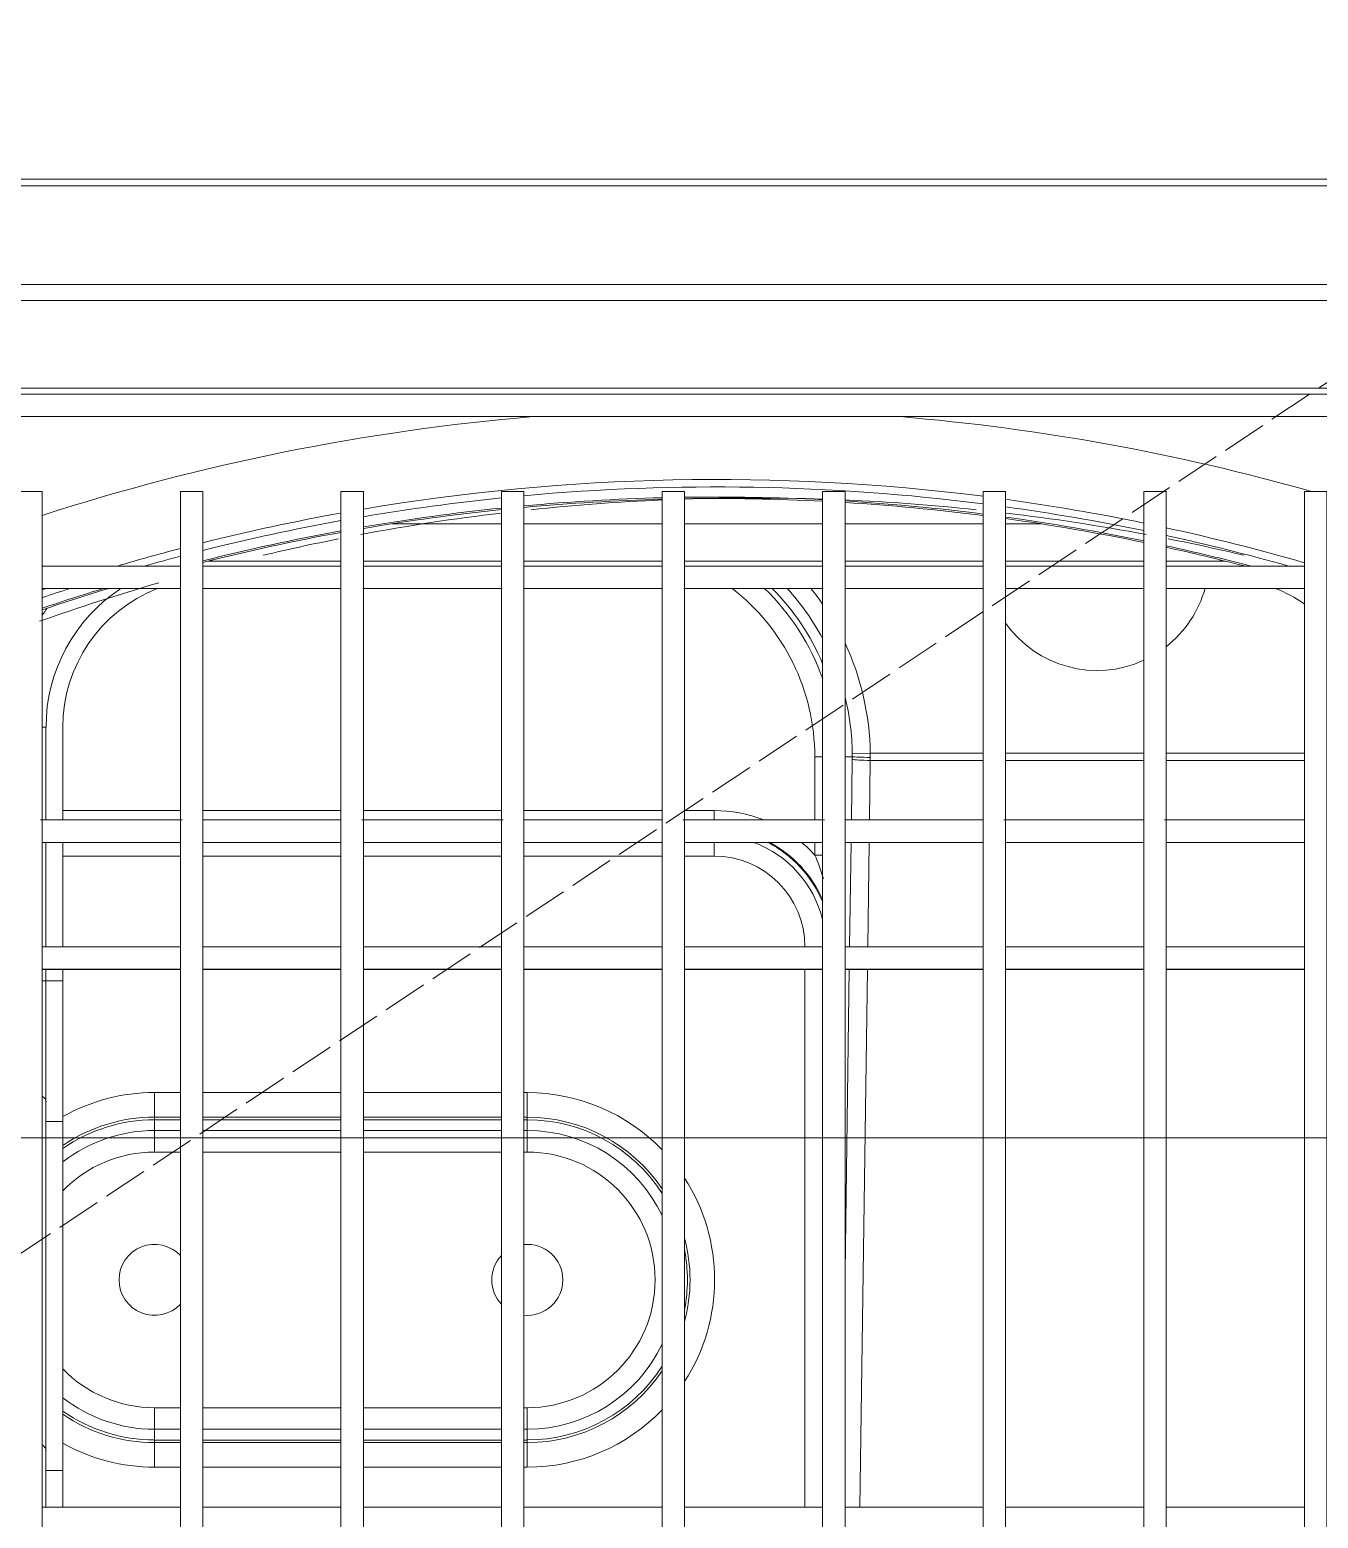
# Model space of a CAD drawing. Header units: millimetres. Extents: x 147592 to 200208, y -27981 to 8299.
# Drawn here: x 166958 to 167130.5, y -360.9 to -161.7 of the extents above; entities that cross this region are included whole.
import ezdxf

# ---------------------------------------------------------------- set-up
doc = ezdxf.new("R2010")
doc.units = ezdxf.units.MM
doc.linetypes.add('划线', pattern=[7.5, 6, -1.5])
doc.linetypes.add('划线_2_', pattern=[6.35, 3.175, -3.175])
for name, color, linetype, lineweight in [('A-DETL-____-WIDE', 7, 'Continuous', 80), ('G-XREF-____-OTLN', 7, 'Continuous', 5), ('M-EQPM-____-HDLN', 7, '划线_2_', 5), ('M-EQPM-____-OTLN', 7, 'Continuous', 5), ('S-FNDN-____-OTLN', 7, 'Continuous', 5)]:
    doc.layers.add(name, color=color, linetype=linetype, lineweight=lineweight)

# ---------------------------------------------------------------- blocks, each defined once
blk = doc.blocks.new('TJ空调外机 - TJ空调外机1800_1200-1400100-三层给排水_消防平面图')
at = {"layer": 'M-EQPM-____-HDLN', "color": 251, "linetype": '划线', "true_color": 0x515151}
blk.add_line((900, 600), (-900, -600), dxfattribs=at)
blk = doc.blocks.new('YXQH_AR_B9-20_rvt-1-三层给排水_消防平面图')
at = {"color": 251, "lineweight": 5, "true_color": 0x515151}
blk.add_blockref('TJ空调外机 - TJ空调外机1800_1200-1400100-三层给排水_消防平面图', (166560.01, -590.02), dxfattribs=at)
blk = doc.blocks.new('YXQH_ST_B9-20_rvt-1-三层给排水_消防平面图')
at = {"layer": 'S-FNDN-____-OTLN', "color": 251, "lineweight": 18, "true_color": 0x515151}
blk.add_line((165600.01, -310), (167600.01, -310), dxfattribs=at)
blk = doc.blocks.new('RUXYQ14BA - top_dwg-2991071-三层给排水_消防平面图')
at = {"layer": 'G-XREF-____-OTLN'}
for p, q in [((1303.1, 223.41), (893.27, 223.41)), ((1021.47, 203.41), (1002.97, 203.41)), ((1042.96, 203.41), (1024.47, 203.41)), ((1042.96, 204.07), (1025.72, 204.07)), ((1064.45, 204.07), (1045.96, 204.07)), ((1064.45, 203.41), (1045.96, 203.41)), ((1085.94, 204.07), (1067.45, 204.07)), ((1085.94, 203.41), (1067.45, 203.41)), ((1107.43, 204.07), (1088.94, 204.07)), ((1107.43, 203.41), (1088.94, 203.41)), ((1128.92, 204.07), (1110.43, 204.07)), ((1128.92, 203.41), (1110.43, 203.41)), ((1150.42, 204.07), (1131.92, 204.07)), ((1150.42, 203.41), (1131.92, 203.41)), ((1160.66, 204.07), (1153.41, 204.07)), ((1171.91, 203.41), (1153.41, 203.41)), ((1002.97, 200.42), (1021.47, 200.42)), ((1024.47, 200.42), (1042.96, 200.42)), ((1045.96, 200.42), (1064.45, 200.42)), ((1067.45, 200.42), (1085.94, 200.42)), ((1088.94, 200.42), (1107.43, 200.42)), ((1110.43, 200.42), (1128.92, 200.42)), ((1131.92, 200.42), (1150.42, 200.42)), ((1153.41, 200.42), (1171.91, 200.42)), ((1003.47, 181.83), (1003.47, 169.43)), ((1005.72, 181.83), (1005.72, 169.43)), ((1021.47, 169.43), (1002.97, 169.43)), ((1042.96, 169.43), (1024.47, 169.43)), ((1064.45, 169.43), (1045.96, 169.43)), ((1085.94, 169.43), (1067.45, 169.43)), ((1107.43, 169.43), (1088.94, 169.43)), ((1128.92, 169.43), (1110.43, 169.43)), ((1150.42, 169.43), (1131.92, 169.43)), ((1171.91, 169.43), (1153.41, 169.43)), ((1002.97, 166.43), (1021.47, 166.43)), ((1003.47, 166.43), (1003.47, 152.43)), ((1005.72, 166.43), (1005.72, 152.43)), ((1024.47, 166.43), (1042.96, 166.43)), ((1045.96, 166.43), (1064.45, 166.43)), ((1067.45, 166.43), (1085.94, 166.43)), ((1088.94, 166.43), (1107.43, 166.43)), ((1110.43, 166.43), (1128.92, 166.43)), ((1131.92, 166.43), (1150.42, 166.43)), ((1153.41, 166.43), (1171.91, 166.43)), ((1021.47, 152.43), (1002.97, 152.43)), ((1042.96, 152.43), (1024.47, 152.43)), ((1064.45, 152.43), (1045.96, 152.43)), ((1085.94, 152.43), (1067.45, 152.43)), ((1107.43, 152.43), (1088.94, 152.43)), ((1128.92, 152.43), (1110.43, 152.43)), ((1150.42, 152.43), (1131.92, 152.43)), ((1171.91, 152.43), (1153.41, 152.43)), ((1002.97, 149.44), (1021.47, 149.44)), ((1024.47, 149.44), (1042.96, 149.44)), ((1045.96, 149.44), (1064.45, 149.44)), ((1067.45, 149.44), (1085.94, 149.44)), ((1088.94, 149.44), (1107.43, 149.44)), ((1110.43, 149.44), (1128.92, 149.44)), ((1131.92, 149.44), (1150.42, 149.44)), ((1153.41, 149.44), (1171.91, 149.44)), ((1021.47, 127.86), (1018, 127.86)), ((1042.96, 127.86), (1024.47, 127.86)), ((1064.45, 127.86), (1045.96, 127.86)), ((1067.9, 127.86), (1067.45, 127.86)), ((1018, 87.87), (1021.47, 87.87)), ((1024.47, 87.87), (1042.96, 87.87)), ((1045.96, 87.87), (1064.45, 87.87)), ((1067.45, 87.87), (1067.9, 87.87)), ((1021.47, 77.46), (1002.97, 77.46)), ((1042.96, 77.46), (1024.47, 77.46)), ((1064.45, 77.46), (1045.96, 77.46)), ((1085.94, 77.46), (1067.45, 77.46)), ((1107.43, 77.46), (1088.94, 77.46)), ((1128.92, 77.46), (1110.43, 77.46)), ((1150.42, 77.46), (1131.92, 77.46)), ((1171.91, 77.46), (1153.41, 77.46))]:
    blk.add_line(p, q, dxfattribs=at)
at = {"layer": 'G-XREF-____-OTLN', "color": 251, "true_color": 0x666666}
for p, q in [((1064.45, 209.07), (1049.8, 209.07)), ((1085.94, 209.07), (1067.45, 209.07)), ((1107.43, 209.07), (1088.94, 209.07)), ((1128.92, 209.07), (1110.43, 209.07)), ((1136.67, 209.07), (1131.92, 209.07)), ((1025.72, 204.21), (1025.72, 204.07)), ((1160.66, 204.23), (1160.66, 204.07)), ((1003.5, 200.42), (1002.97, 200.24)), ((1002.97, 181.83), (1003.47, 181.83)), ((1111.28, 169.43), (1111.39, 177.52)), ((1113.81, 178.37), (1128.92, 178.37)), ((1131.92, 178.37), (1150.42, 178.37)), ((1150.42, 177.39), (1131.92, 177.39)), ((1153.41, 178.37), (1171.91, 178.37)), ((1171.91, 177.39), (1153.41, 177.39)), ((1005.72, 170.69), (1021.47, 170.69)), ((1024.47, 170.69), (1042.96, 170.69)), ((1045.96, 170.69), (1064.45, 170.69)), ((1067.45, 170.69), (1085.94, 170.69)), ((1111.04, 152.43), (1111.24, 166.43)), ((1113.65, 166.43), (1113.46, 152.43)), ((1021.47, 164.59), (1005.72, 164.59)), ((1042.96, 164.59), (1024.47, 164.59)), ((1064.45, 164.59), (1045.96, 164.59)), ((1085.94, 164.59), (1067.45, 164.59)), ((1105.04, 77.46), (1105.04, 149.44)), ((1110.43, 108.98), (1111, 149.44)), ((1113.42, 149.44), (1112.41, 77.46)), ((1024.47, 132.94), (1042.96, 132.94)), ((1045.96, 132.94), (1064.45, 132.94)), ((1042.96, 129.65), (1024.47, 129.65)), ((1064.45, 129.65), (1045.96, 129.65)), ((1005.72, 129.06), (1003.47, 129.06)), ((1024.47, 129.3), (1042.96, 129.3)), ((1045.96, 129.3), (1064.45, 129.3)), ((1042.96, 124.97), (1024.47, 124.97)), ((1064.45, 124.97), (1045.96, 124.97)), ((1024.47, 90.76), (1042.96, 90.76)), ((1045.96, 90.76), (1064.45, 90.76)), ((1042.96, 86.43), (1024.47, 86.43)), ((1024.47, 86.08), (1042.96, 86.08)), ((1064.45, 86.43), (1045.96, 86.43)), ((1045.96, 86.08), (1064.45, 86.08)), ((1005.72, 82.37), (1003.47, 82.37)), ((1042.96, 82.8), (1024.47, 82.8)), ((1064.45, 82.8), (1045.96, 82.8))]:
    blk.add_line(p, q, dxfattribs=at)
at = {"layer": 'G-XREF-____-OTLN', "flags": 128}
for points in [[(183.55, 255.19), (243.11, 255.19), (262.78, 255.19), (267.56, 255.19), (1319.06, 255.19), (1323.84, 255.19), (1343.51, 255.19), (1403.06, 255.19)], [(1003.47, 149.44), (1003.47, 147.91), (1003.47, 129.06), (1003.47, 82.37), (1003.47, 77.46)], [(1005.72, 149.44), (1005.72, 147.91), (1005.72, 129.06), (1005.72, 82.37), (1005.72, 77.46)]]:
    blk.add_lwpolyline(points, dxfattribs=at)
at = {"layer": 'G-XREF-____-OTLN', "color": 251, "true_color": 0x666666, "flags": 128}
for points in [[(267.56, 241.08), (1319.06, 241.08), (1319.06, 254.32), (1319.06, 255.19)], [(1319.06, 241.08), (1319.06, 238.96), (267.56, 238.96), (267.56, 241.08), (267.56, 254.32), (1319.06, 254.32)], [(893.27, 223.41), (893.27, 227.21), (1303.1, 227.21), (1303.1, 223.41)], [(1106.38, 169.43), (1106.38, 177.88), (1107.43, 177.88)], [(1110.43, 177.88), (1111.4, 177.88), (1111.4, 178.34), (1113.81, 178.37), (1113.81, 177.8)], [(1128.92, 177.39), (1113.81, 177.39), (1113.7, 169.43)], [(1092.89, 169.43), (1092.89, 170.69), (1088.94, 170.69)], [(1092.89, 166.43), (1092.89, 164.59), (1088.94, 164.59)], [(1107.43, 164.73), (1106.38, 164.73), (1106.38, 166.43)], [(1105.04, 152.43), (1105.04, 152.44), (1107.45, 152.44)], [(1002.97, 147.91), (1003.47, 147.91), (1005.72, 147.91)], [(1018, 127.86), (1018, 129.65), (1018, 132.94), (1021.47, 132.94)], [(1067.9, 127.86), (1067.9, 129.65), (1067.9, 132.94), (1067.45, 132.94)], [(1021.47, 129.65), (1018, 129.65), (1018, 129.3)], [(1067.9, 129.3), (1067.9, 129.65), (1067.45, 129.65)], [(1021.47, 124.97), (1018, 124.97), (1018, 129.3), (1021.47, 129.3)], [(1067.45, 129.3), (1067.9, 129.3), (1067.9, 124.97), (1067.45, 124.97)], [(1021.47, 90.76), (1018, 90.76), (1018, 86.43), (1021.47, 86.43)], [(1067.45, 86.43), (1067.9, 86.43), (1067.9, 90.76), (1067.45, 90.76)], [(1018, 87.87), (1018, 86.08), (1018, 82.8), (1021.47, 82.8)], [(1067.9, 87.87), (1067.9, 86.08), (1067.9, 82.8), (1067.45, 82.8)], [(1018, 86.43), (1018, 86.08), (1021.47, 86.08)], [(1067.45, 86.08), (1067.9, 86.08), (1067.9, 86.43)]]:
    blk.add_lwpolyline(points, dxfattribs=at)
at = {"layer": 'G-XREF-____-OTLN', "flags": 128}
for points in [[(999.98, 213.41), (999.98, -361.36), (1002.97, -361.36), (1002.97, 213.41)], [(1021.47, 213.41), (1021.47, -361.36), (1024.47, -361.36), (1024.47, 213.41)], [(1042.96, 213.41), (1042.96, -361.36), (1045.96, -361.36), (1045.96, 213.41)], [(1064.45, 213.41), (1064.45, -361.36), (1067.45, -361.36), (1067.45, 213.41)], [(1085.94, 213.41), (1085.94, -361.36), (1088.94, -361.36), (1088.94, 213.41)], [(1110.43, 213.41), (1107.43, 213.41), (1107.43, -361.36), (1110.43, -361.36)], [(1131.92, 213.41), (1128.92, 213.41), (1128.92, -361.36), (1131.92, -361.36)], [(1153.41, 213.41), (1150.42, 213.41), (1150.42, -361.36), (1153.41, -361.36)], [(1174.91, 213.41), (1171.91, 213.41), (1171.91, -361.36), (1174.91, -361.36)]]:
    blk.add_lwpolyline(points, close=True, dxfattribs=at)
at = {"layer": 'G-XREF-____-OTLN'}
for centre, radius, start, end in [((1093.23, -68.44), 292.88, 94.8137, 107.949), ((1093.23, -68.44), 292.88, 74.2264, 85.1863), ((1093.23, -68.44), 281.09, 91.4863, 95.263), ((1093.23, -68.44), 280.89, 91.4874, 95.2668), ((1093.23, -68.44), 281.09, 87.1042, 90.8749), ((1093.23, -68.44), 280.89, 87.1021, 90.8755), ((1093.23, -68.44), 281.09, 82.705, 86.492), ((1093.23, -68.44), 280.89, 82.6998, 86.4895), ((1093.23, -68.44), 281.09, 95.8772, 99.6824), ((1093.23, -68.44), 280.89, 95.8814, 99.6893), ((1093.23, -68.44), 281.09, 78.262, 82.0883), ((1093.23, -68.44), 280.89, 78.2536, 82.0826), ((1093.23, -68.44), 281.09, 100.303, 104.1608), ((1093.23, -68.44), 280.89, 100.3105, 104.1711), ((1093.23, -68.44), 281.09, 75.277, 77.637), ((1093.23, -68.44), 280.89, 75.433, 77.628), ((1025.72, 181.83), 22.24, 90, 91.5474), ((1160.66, 181.83), 22.24, 88.1969, 90), ((1093.23, -68.44), 280.89, 106.828, 108.7434), ((1093.23, -68.44), 281.09, 106.9623, 108.7296), ((1025.72, 181.83), 22.24, 123.2991, 180), ((1025.72, 181.83), 19.99, 111.5893, 180), ((1077.89, 177.88), 31.33, 19.4353, 46.0078), ((1144.17, 204.42), 14.99, 308.0731, 344.5217), ((1144.17, 204.42), 14.99, 308.0731, 344.5217), ((1160.66, 181.83), 19.99, 55.7711, 68.4107), ((1144.17, 204.42), 14.99, 215.2475, 294.6243), ((1144.17, 204.42), 14.99, 215.2475, 294.6243), ((1092.89, 152.44), 14.99, 14.0078, 68.9277), ((1018, 107.87), 19.99, 90, 127.8733), ((1067.9, 107.87), 19.99, 25.4851, 90), ((1018, 107.87), 4.75, 43.0404, 316.9596), ((1018, 107.87), 4.75, 43.0404, 316.9596), ((1067.9, 107.87), 4.75, 0, 95.3884), ((1067.9, 107.87), 4.75, 0, 95.3884), ((1067.9, 107.87), 4.75, 136.5093, 223.4907), ((1067.9, 107.87), 4.75, 136.5093, 223.4907), ((1067.9, 107.87), 4.75, 264.6116, 0), ((1067.9, 107.87), 4.75, 264.6116, 0), ((1067.9, 107.87), 19.99, 270, 334.5149), ((1018, 107.87), 19.99, 232.1267, 270)]:
    blk.add_arc(centre, radius, start, end, dxfattribs=at)
at = {"layer": 'G-XREF-____-OTLN', "color": 251, "true_color": 0x666666}
for centre, radius, start, end in [((1093.23, -68.44), 283.44, 82.7659, 99.6013), ((1093.23, -68.44), 282.44, 82.7401, 95.2377), ((1093.23, -68.44), 282.44, 95.8489, 99.6356), ((1093.23, -68.44), 283.44, 78.3608, 82.1544), ((1093.23, -68.44), 282.44, 78.319, 82.1264), ((1093.23, -68.44), 283.44, 100.2166, 104.0409), ((1093.23, -68.44), 282.44, 100.2532, 104.0916), ((1093.23, -68.44), 283.44, 73.8847, 77.7412), ((1093.23, -68.44), 282.44, 74.2667, 77.6971), ((1093.23, -68.44), 283.44, 104.6666, 106.4353), ((1093.23, -68.44), 282.44, 104.7197, 105.7333), ((1093.23, -68.44), 282.44, 107.8398, 108.6366), ((1077.89, 177.88), 28.49, 0, 52.2886), ((1077.89, 177.88), 32.06, 22.8664, 44.6644), ((1077.89, 177.88), 33.51, 28.163, 42.2669), ((1077.89, 177.88), 35.92, 34.6773, 38.8579), ((1025.72, 181.83), 27.24, 144.177, 146.6015), ((1077.89, 177.88), 35.92, 0.7849, 25.0623), ((1077.89, 177.88), 33.51, 0.7849, 13.8082), ((1092.89, 152.44), 18.25, 68.5796, 90), ((1092.89, 152.44), 15.73, 22.3389, 62.8168), ((1092.89, 152.44), 15.84, 23.2747, 62.0628), ((1092.89, 152.44), 18.25, 42.3168, 50.0509), ((1092.89, 152.44), 12.16, 0, 90), ((1080.41, 153.41), 28.33, 16.7332, 23.5451), ((1018, 107.87), 25.07, 90, 119.3113), ((1067.9, 107.87), 25.07, 43.9592, 90), ((1018, 107.87), 21.78, 90, 124.2976), ((1067.9, 107.87), 21.78, 34.0499, 90), ((1018, 107.87), 21.43, 90, 124.9313), ((1067.9, 107.87), 21.43, 32.6549, 90), ((1018, 107.87), 17.11, 90, 135.8465), ((1067.9, 107.87), 17.11, 270, 90), ((1067.9, 107.87), 25.07, 327.0819, 32.9181), ((1067.9, 107.87), 21.78, 345.0675, 14.9325), ((1067.9, 107.87), 21.43, 349.0638, 10.9362), ((1018, 107.87), 17.11, 224.1535, 270), ((1067.9, 107.87), 21.43, 270, 327.3451), ((1067.9, 107.87), 21.78, 270, 325.9501), ((1018, 107.87), 21.43, 235.0687, 270), ((1018, 107.87), 21.78, 235.7024, 270), ((1067.9, 107.87), 25.07, 270, 316.0408), ((1018, 107.87), 25.07, 240.6887, 270)]:
    blk.add_arc(centre, radius, start, end, dxfattribs=at)
for centre, major_axis, ratio, start_param, end_param in [((1107.03, 178.37), (0, 16.29), 0.267949, 4.660029, 4.682182), ((1113.81, 177.52), (-2.5, 0.04), 0.052331, 0.262167, 1.571531), ((1113.81, 177.88), (-2.5, 0.02), 0.030201, 0.261922, 1.571041), ((1109.45, 178.37), (0, 18.79), 0.232318, 4.660029, 4.682182), ((998.48, 131.72), (-5, 0), 0.342874, 3.141593, 3.592619), ((998.48, 85.02), (5, 0), 0.342874, 0, 0.451027)]:
    blk.add_ellipse(centre, major_axis=major_axis, ratio=ratio, start_param=start_param, end_param=end_param, dxfattribs=at)
blk = doc.blocks.new('RUXYQ14BA - top_dwg-V198-三层给排水_消防平面图')
at = {"layer": 'A-DETL-____-WIDE'}
blk.add_line((1105.04, 152.43), (1105.04, 152.44), dxfattribs=at)
at = {"layer": 'G-XREF-____-OTLN'}
for p, q in [((1303.1, 223.41), (893.27, 223.41)), ((1021.47, 203.41), (1002.97, 203.41)), ((1042.96, 203.41), (1024.47, 203.41)), ((1042.96, 204.07), (1025.72, 204.07)), ((1064.45, 204.07), (1045.96, 204.07)), ((1064.45, 203.41), (1045.96, 203.41)), ((1085.94, 204.07), (1067.45, 204.07)), ((1085.94, 203.41), (1067.45, 203.41)), ((1107.43, 204.07), (1088.94, 204.07)), ((1107.43, 203.41), (1088.94, 203.41)), ((1128.92, 204.07), (1110.43, 204.07)), ((1128.92, 203.41), (1110.43, 203.41)), ((1150.42, 204.07), (1131.92, 204.07)), ((1150.42, 203.41), (1131.92, 203.41)), ((1160.66, 204.07), (1153.41, 204.07)), ((1171.91, 203.41), (1153.41, 203.41)), ((1002.97, 200.42), (1021.47, 200.42)), ((1024.47, 200.42), (1042.96, 200.42)), ((1045.96, 200.42), (1064.45, 200.42)), ((1067.45, 200.42), (1085.94, 200.42)), ((1088.94, 200.42), (1107.43, 200.42)), ((1110.43, 200.42), (1128.92, 200.42)), ((1131.92, 200.42), (1150.42, 200.42)), ((1153.41, 200.42), (1171.91, 200.42)), ((1003.47, 181.83), (1003.47, 169.43)), ((1005.72, 181.83), (1005.72, 169.43)), ((1021.47, 169.43), (1002.97, 169.43)), ((1042.96, 169.43), (1024.47, 169.43)), ((1064.45, 169.43), (1045.96, 169.43)), ((1085.94, 169.43), (1067.45, 169.43)), ((1107.43, 169.43), (1088.94, 169.43)), ((1128.92, 169.43), (1110.43, 169.43)), ((1150.42, 169.43), (1131.92, 169.43)), ((1171.91, 169.43), (1153.41, 169.43)), ((1002.97, 166.43), (1021.47, 166.43)), ((1003.47, 166.43), (1003.47, 152.43)), ((1005.72, 166.43), (1005.72, 152.43)), ((1024.47, 166.43), (1042.96, 166.43)), ((1045.96, 166.43), (1064.45, 166.43)), ((1067.45, 166.43), (1085.94, 166.43)), ((1088.94, 166.43), (1107.43, 166.43)), ((1110.43, 166.43), (1128.92, 166.43)), ((1131.92, 166.43), (1150.42, 166.43)), ((1153.41, 166.43), (1171.91, 166.43)), ((1021.47, 152.43), (1002.97, 152.43)), ((1042.96, 152.43), (1024.47, 152.43)), ((1064.45, 152.43), (1045.96, 152.43)), ((1085.94, 152.43), (1067.45, 152.43)), ((1107.43, 152.43), (1088.94, 152.43)), ((1128.92, 152.43), (1110.43, 152.43)), ((1150.42, 152.43), (1131.92, 152.43)), ((1171.91, 152.43), (1153.41, 152.43)), ((1002.97, 149.44), (1021.47, 149.44)), ((1024.47, 149.44), (1042.96, 149.44)), ((1045.96, 149.44), (1064.45, 149.44)), ((1067.45, 149.44), (1085.94, 149.44)), ((1088.94, 149.44), (1107.43, 149.44)), ((1110.43, 149.44), (1128.92, 149.44)), ((1131.92, 149.44), (1150.42, 149.44)), ((1153.41, 149.44), (1171.91, 149.44)), ((1021.47, 127.86), (1018, 127.86)), ((1042.96, 127.86), (1024.47, 127.86)), ((1064.45, 127.86), (1045.96, 127.86)), ((1067.9, 127.86), (1067.45, 127.86)), ((1018, 87.87), (1021.47, 87.87)), ((1024.47, 87.87), (1042.96, 87.87)), ((1045.96, 87.87), (1064.45, 87.87)), ((1067.45, 87.87), (1067.9, 87.87)), ((1021.47, 77.46), (1002.97, 77.46)), ((1042.96, 77.46), (1024.47, 77.46)), ((1064.45, 77.46), (1045.96, 77.46)), ((1085.94, 77.46), (1067.45, 77.46)), ((1107.43, 77.46), (1088.94, 77.46)), ((1128.92, 77.46), (1110.43, 77.46)), ((1150.42, 77.46), (1131.92, 77.46)), ((1171.91, 77.46), (1153.41, 77.46))]:
    blk.add_line(p, q, dxfattribs=at)
at = {"layer": 'G-XREF-____-OTLN', "color": 251, "true_color": 0x666666}
for p, q in [((1064.45, 209.07), (1049.8, 209.07)), ((1085.94, 209.07), (1067.45, 209.07)), ((1107.43, 209.07), (1088.94, 209.07)), ((1128.92, 209.07), (1110.43, 209.07)), ((1136.67, 209.07), (1131.92, 209.07)), ((1025.72, 204.21), (1025.72, 204.07)), ((1160.66, 204.23), (1160.66, 204.07)), ((1003.5, 200.42), (1002.97, 200.24)), ((1002.97, 181.83), (1003.47, 181.83)), ((1111.28, 169.43), (1111.39, 177.52)), ((1113.81, 178.37), (1128.92, 178.37)), ((1131.92, 178.37), (1150.42, 178.37)), ((1150.42, 177.39), (1131.92, 177.39)), ((1153.41, 178.37), (1171.91, 178.37)), ((1171.91, 177.39), (1153.41, 177.39)), ((1005.72, 170.69), (1021.47, 170.69)), ((1024.47, 170.69), (1042.96, 170.69)), ((1045.96, 170.69), (1064.45, 170.69)), ((1067.45, 170.69), (1085.94, 170.69)), ((1111.04, 152.43), (1111.24, 166.43)), ((1113.65, 166.43), (1113.46, 152.43)), ((1021.47, 164.59), (1005.72, 164.59)), ((1042.96, 164.59), (1024.47, 164.59)), ((1064.45, 164.59), (1045.96, 164.59)), ((1085.94, 164.59), (1067.45, 164.59)), ((1105.04, 77.46), (1105.04, 149.44)), ((1110.43, 108.98), (1111, 149.44)), ((1113.42, 149.44), (1112.41, 77.46)), ((1024.47, 132.94), (1042.96, 132.94)), ((1045.96, 132.94), (1064.45, 132.94)), ((1042.96, 129.65), (1024.47, 129.65)), ((1064.45, 129.65), (1045.96, 129.65)), ((1005.72, 129.06), (1003.47, 129.06)), ((1024.47, 129.3), (1042.96, 129.3)), ((1045.96, 129.3), (1064.45, 129.3)), ((1042.96, 124.97), (1024.47, 124.97)), ((1064.45, 124.97), (1045.96, 124.97)), ((1024.47, 90.76), (1042.96, 90.76)), ((1045.96, 90.76), (1064.45, 90.76)), ((1042.96, 86.43), (1024.47, 86.43)), ((1024.47, 86.08), (1042.96, 86.08)), ((1064.45, 86.43), (1045.96, 86.43)), ((1045.96, 86.08), (1064.45, 86.08)), ((1005.72, 82.37), (1003.47, 82.37)), ((1042.96, 82.8), (1024.47, 82.8)), ((1064.45, 82.8), (1045.96, 82.8))]:
    blk.add_line(p, q, dxfattribs=at)
at = {"layer": 'G-XREF-____-OTLN', "flags": 128}
for points in [[(183.55, 255.19), (243.11, 255.19), (262.78, 255.19), (267.56, 255.19), (1319.06, 255.19), (1323.84, 255.19), (1343.51, 255.19), (1403.06, 255.19)], [(1003.47, 149.44), (1003.47, 147.91), (1003.47, 129.06), (1003.47, 82.37), (1003.47, 77.46)], [(1005.72, 149.44), (1005.72, 147.91), (1005.72, 129.06), (1005.72, 82.37), (1005.72, 77.46)]]:
    blk.add_lwpolyline(points, dxfattribs=at)
at = {"layer": 'G-XREF-____-OTLN', "color": 251, "true_color": 0x666666, "flags": 128}
for points in [[(267.56, 241.08), (1319.06, 241.08), (1319.06, 254.32), (1319.06, 255.19)], [(1319.06, 241.08), (1319.06, 238.96), (267.56, 238.96), (267.56, 241.08), (267.56, 254.32), (1319.06, 254.32)], [(893.27, 223.41), (893.27, 227.21), (1303.1, 227.21), (1303.1, 223.41)], [(1106.38, 169.43), (1106.38, 177.88), (1107.43, 177.88)], [(1110.43, 177.88), (1111.4, 177.88), (1111.4, 178.34), (1113.81, 178.37), (1113.81, 177.8)], [(1128.92, 177.39), (1113.81, 177.39), (1113.7, 169.43)], [(1092.89, 169.43), (1092.89, 170.69), (1088.94, 170.69)], [(1092.89, 166.43), (1092.89, 164.59), (1088.94, 164.59)], [(1107.43, 164.73), (1106.38, 164.73), (1106.38, 166.43)], [(1105.04, 152.43), (1105.04, 152.44), (1107.45, 152.44)], [(1002.97, 147.91), (1003.47, 147.91), (1005.72, 147.91)], [(1018, 127.86), (1018, 129.65), (1018, 132.94), (1021.47, 132.94)], [(1067.9, 127.86), (1067.9, 129.65), (1067.9, 132.94), (1067.45, 132.94)], [(1021.47, 129.65), (1018, 129.65), (1018, 129.3)], [(1067.9, 129.3), (1067.9, 129.65), (1067.45, 129.65)], [(1021.47, 124.97), (1018, 124.97), (1018, 129.3), (1021.47, 129.3)], [(1067.45, 129.3), (1067.9, 129.3), (1067.9, 124.97), (1067.45, 124.97)], [(1021.47, 90.76), (1018, 90.76), (1018, 86.43), (1021.47, 86.43)], [(1067.45, 86.43), (1067.9, 86.43), (1067.9, 90.76), (1067.45, 90.76)], [(1018, 87.87), (1018, 86.08), (1018, 82.8), (1021.47, 82.8)], [(1067.9, 87.87), (1067.9, 86.08), (1067.9, 82.8), (1067.45, 82.8)], [(1018, 86.43), (1018, 86.08), (1021.47, 86.08)], [(1067.45, 86.08), (1067.9, 86.08), (1067.9, 86.43)]]:
    blk.add_lwpolyline(points, dxfattribs=at)
at = {"layer": 'G-XREF-____-OTLN', "flags": 128}
for points in [[(999.98, 213.41), (999.98, -361.36), (1002.97, -361.36), (1002.97, 213.41)], [(1021.47, 213.41), (1021.47, -361.36), (1024.47, -361.36), (1024.47, 213.41)], [(1042.96, 213.41), (1042.96, -361.36), (1045.96, -361.36), (1045.96, 213.41)], [(1064.45, 213.41), (1064.45, -361.36), (1067.45, -361.36), (1067.45, 213.41)], [(1085.94, 213.41), (1085.94, -361.36), (1088.94, -361.36), (1088.94, 213.41)], [(1110.43, 213.41), (1107.43, 213.41), (1107.43, -361.36), (1110.43, -361.36)], [(1131.92, 213.41), (1128.92, 213.41), (1128.92, -361.36), (1131.92, -361.36)], [(1153.41, 213.41), (1150.42, 213.41), (1150.42, -361.36), (1153.41, -361.36)], [(1174.91, 213.41), (1171.91, 213.41), (1171.91, -361.36), (1174.91, -361.36)]]:
    blk.add_lwpolyline(points, close=True, dxfattribs=at)
at = {"layer": 'G-XREF-____-OTLN'}
for centre, radius, start, end in [((1093.23, -68.44), 292.88, 94.8137, 107.949), ((1093.23, -68.44), 292.88, 74.2264, 85.1863), ((1093.23, -68.44), 281.09, 91.4863, 95.263), ((1093.23, -68.44), 280.89, 91.4874, 95.2668), ((1093.23, -68.44), 281.09, 87.1042, 90.8749), ((1093.23, -68.44), 280.89, 87.1021, 90.8755), ((1093.23, -68.44), 281.09, 82.705, 86.492), ((1093.23, -68.44), 280.89, 82.6998, 86.4895), ((1093.23, -68.44), 281.09, 95.8772, 99.6824), ((1093.23, -68.44), 280.89, 95.8814, 99.6893), ((1093.23, -68.44), 281.09, 78.262, 82.0883), ((1093.23, -68.44), 280.89, 78.2536, 82.0826), ((1093.23, -68.44), 281.09, 100.303, 104.1608), ((1093.23, -68.44), 280.89, 100.3105, 104.1711), ((1093.23, -68.44), 281.09, 75.277, 77.637), ((1093.23, -68.44), 280.89, 75.433, 77.628), ((1025.72, 181.83), 22.24, 90, 91.5474), ((1160.66, 181.83), 22.24, 88.1969, 90), ((1093.23, -68.44), 280.89, 106.828, 108.7434), ((1093.23, -68.44), 281.09, 106.9623, 108.7296), ((1025.72, 181.83), 22.24, 123.2991, 180), ((1025.72, 181.83), 19.99, 111.5893, 180), ((1077.89, 177.88), 31.33, 19.4353, 46.0078), ((1144.17, 204.42), 14.99, 308.0731, 344.5217), ((1144.17, 204.42), 14.99, 308.0731, 344.5217), ((1160.66, 181.83), 19.99, 55.7711, 68.4107), ((1144.17, 204.42), 14.99, 215.2475, 294.6243), ((1144.17, 204.42), 14.99, 215.2475, 294.6243), ((1092.89, 152.44), 14.99, 14.0078, 68.9277), ((1018, 107.87), 19.99, 90, 127.8733), ((1067.9, 107.87), 19.99, 25.4851, 90), ((1018, 107.87), 4.75, 43.0404, 316.9596), ((1018, 107.87), 4.75, 43.0404, 316.9596), ((1067.9, 107.87), 4.75, 0, 95.3884), ((1067.9, 107.87), 4.75, 0, 95.3884), ((1067.9, 107.87), 4.75, 136.5093, 223.4907), ((1067.9, 107.87), 4.75, 136.5093, 223.4907), ((1067.9, 107.87), 4.75, 264.6116, 0), ((1067.9, 107.87), 4.75, 264.6116, 0), ((1067.9, 107.87), 19.99, 270, 334.5149), ((1018, 107.87), 19.99, 232.1267, 270)]:
    blk.add_arc(centre, radius, start, end, dxfattribs=at)
at = {"layer": 'G-XREF-____-OTLN', "color": 251, "true_color": 0x666666}
for centre, radius, start, end in [((1093.23, -68.44), 283.44, 82.7659, 99.6013), ((1093.23, -68.44), 282.44, 82.7401, 95.2377), ((1093.23, -68.44), 282.44, 95.8489, 99.6356), ((1093.23, -68.44), 283.44, 78.3608, 82.1544), ((1093.23, -68.44), 282.44, 78.319, 82.1264), ((1093.23, -68.44), 283.44, 100.2166, 104.0409), ((1093.23, -68.44), 282.44, 100.2532, 104.0916), ((1093.23, -68.44), 283.44, 73.8847, 77.7412), ((1093.23, -68.44), 282.44, 74.2667, 77.6971), ((1093.23, -68.44), 283.44, 104.6666, 106.4353), ((1093.23, -68.44), 282.44, 104.7197, 105.7333), ((1093.23, -68.44), 282.44, 107.8398, 108.6366), ((1077.89, 177.88), 28.49, 0, 52.2886), ((1077.89, 177.88), 32.06, 22.8664, 44.6644), ((1077.89, 177.88), 33.51, 28.163, 42.2669), ((1077.89, 177.88), 35.92, 34.6773, 38.8579), ((1025.72, 181.83), 27.24, 144.177, 146.6015), ((1077.89, 177.88), 35.92, 0.7849, 25.0623), ((1077.89, 177.88), 33.51, 0.7849, 13.8082), ((1092.89, 152.44), 18.25, 68.5796, 90), ((1092.89, 152.44), 15.73, 22.3389, 62.8168), ((1092.89, 152.44), 15.84, 23.2747, 62.0628), ((1092.89, 152.44), 18.25, 42.3168, 50.0509), ((1092.89, 152.44), 12.16, 0, 90), ((1080.41, 153.41), 28.33, 16.7332, 23.5451), ((1018, 107.87), 25.07, 90, 119.3113), ((1067.9, 107.87), 25.07, 43.9592, 90), ((1018, 107.87), 21.78, 90, 124.2976), ((1067.9, 107.87), 21.78, 34.0499, 90), ((1018, 107.87), 21.43, 90, 124.9313), ((1067.9, 107.87), 21.43, 32.6549, 90), ((1018, 107.87), 17.11, 90, 135.8465), ((1067.9, 107.87), 17.11, 270, 90), ((1067.9, 107.87), 25.07, 327.0819, 32.9181), ((1067.9, 107.87), 21.78, 345.0675, 14.9325), ((1067.9, 107.87), 21.43, 349.0638, 10.9362), ((1018, 107.87), 17.11, 224.1535, 270), ((1067.9, 107.87), 21.43, 270, 327.3451), ((1067.9, 107.87), 21.78, 270, 325.9501), ((1018, 107.87), 21.43, 235.0687, 270), ((1018, 107.87), 21.78, 235.7024, 270), ((1067.9, 107.87), 25.07, 270, 316.0408), ((1018, 107.87), 25.07, 240.6887, 270)]:
    blk.add_arc(centre, radius, start, end, dxfattribs=at)
for centre, major_axis, ratio, start_param, end_param in [((1107.03, 178.37), (0, 16.29), 0.267949, 4.660029, 4.682182), ((1113.81, 177.52), (-2.5, 0.04), 0.052331, 0.262167, 1.571531), ((1113.81, 177.88), (-2.5, 0.02), 0.030201, 0.261922, 1.571041), ((1109.45, 178.37), (0, 18.79), 0.232318, 4.660029, 4.682182), ((998.48, 131.72), (-5, 0), 0.342874, 3.141593, 3.592619), ((998.48, 85.02), (5, 0), 0.342874, 0, 0.451027)]:
    blk.add_ellipse(centre, major_axis=major_axis, ratio=ratio, start_param=start_param, end_param=end_param, dxfattribs=at)
blk = doc.blocks.new('RUXYQ14BA - RUXYQ14BA-2991177-三层给排水_消防平面图')
at = {"layer": 'M-EQPM-____-OTLN'}
for p, q in [((609.88, 768.29), (-609.86, 768.29)), ((77.24, 739.5), (533.01, 739.5)), ((209.67, 726.51), (206.67, 726.51)), ((209.67, 151.74), (209.67, 726.51)), ((231.16, 726.51), (228.16, 726.51)), ((228.16, 726.51), (228.16, 151.74)), ((231.16, 151.74), (231.16, 726.51)), ((252.65, 726.51), (249.65, 726.51)), ((249.65, 726.51), (249.65, 151.74)), ((252.65, 151.74), (252.65, 726.51)), ((274.14, 726.51), (271.14, 726.51)), ((271.14, 726.51), (271.14, 151.74)), ((274.14, 151.74), (274.14, 726.51)), ((295.63, 726.51), (292.63, 726.51)), ((292.63, 726.51), (292.63, 151.74)), ((295.63, 151.74), (295.63, 726.51)), ((317.12, 726.51), (314.12, 726.51)), ((314.12, 726.51), (314.12, 151.74)), ((317.12, 151.74), (317.12, 726.51)), ((338.61, 726.51), (335.62, 726.51)), ((335.62, 726.51), (335.62, 151.74)), ((338.61, 151.74), (338.61, 726.51)), ((360.11, 726.51), (357.11, 726.51)), ((357.11, 726.51), (357.11, 151.74)), ((360.11, 151.74), (360.11, 726.51)), ((381.6, 726.51), (378.6, 726.51)), ((378.6, 726.51), (378.6, 151.74)), ((228.21, 716.51), (209.61, 716.51)), ((249.65, 716.51), (231.16, 716.51)), ((271.19, 716.51), (252.6, 716.51)), ((292.63, 716.51), (274.14, 716.51)), ((314.18, 716.51), (295.58, 716.51)), ((335.62, 716.51), (317.12, 716.51)), ((357.11, 716.51), (338.56, 716.51)), ((378.6, 716.51), (360.05, 716.51)), ((209.6, 713.51), (228.23, 713.51)), ((231.16, 713.51), (249.65, 713.51)), ((252.58, 713.51), (271.21, 713.51)), ((274.14, 713.51), (292.63, 713.51)), ((295.56, 713.51), (314.19, 713.51)), ((317.12, 713.51), (335.62, 713.51)), ((338.55, 713.51), (357.11, 713.51)), ((360.04, 713.51), (378.6, 713.51)), ((228.39, 682.53), (209.44, 682.53)), ((249.65, 682.53), (231.16, 682.53)), ((271.37, 682.53), (252.42, 682.53)), ((292.63, 682.53), (274.14, 682.53)), ((314.35, 682.53), (295.4, 682.53)), ((335.62, 682.53), (317.12, 682.53)), ((357.11, 682.53), (338.39, 682.53)), ((378.6, 682.53), (359.88, 682.53)), ((209.67, 679.53), (228.16, 679.53)), ((231.16, 679.53), (249.65, 679.53)), ((252.65, 679.53), (271.14, 679.53)), ((274.14, 679.53), (292.63, 679.53)), ((295.63, 679.53), (314.12, 679.53)), ((317.12, 679.53), (335.62, 679.53)), ((338.61, 679.53), (357.11, 679.53)), ((360.11, 679.53), (378.6, 679.53)), ((228.16, 665.53), (209.67, 665.53)), ((249.65, 665.53), (231.16, 665.53)), ((271.14, 665.53), (252.65, 665.53)), ((292.63, 665.53), (274.14, 665.53)), ((314.12, 665.53), (295.63, 665.53)), ((335.62, 665.53), (317.12, 665.53)), ((357.11, 665.53), (338.61, 665.53)), ((378.6, 665.53), (360.11, 665.53)), ((209.67, 662.53), (228.16, 662.53)), ((231.16, 662.53), (249.65, 662.53)), ((252.65, 662.53), (271.14, 662.53)), ((274.14, 662.53), (292.63, 662.53)), ((295.63, 662.53), (314.12, 662.53)), ((317.12, 662.53), (335.62, 662.53)), ((338.61, 662.53), (357.11, 662.53)), ((360.11, 662.53), (378.6, 662.53)), ((228.16, 590.56), (209.67, 590.56)), ((249.65, 590.56), (231.16, 590.56)), ((271.14, 590.56), (252.65, 590.56)), ((292.63, 590.56), (274.14, 590.56)), ((314.12, 590.56), (295.63, 590.56)), ((335.62, 590.56), (317.12, 590.56)), ((357.11, 590.56), (338.61, 590.56)), ((378.6, 590.56), (360.11, 590.56))]:
    blk.add_line(p, q, dxfattribs=at)
for start, end in [(92.4662, 96), (88.1352, 91.8648), (84, 87.5338), (96.809, 100.628), (79.3798, 83.191), (101.2377, 103.3129), (76.6871, 78.7708), (106.2179, 109.5954)]:
    blk.add_arc((304.88, 440.62), 285, start, end, dxfattribs=at)
for name in ['RUXYQ14BA - top_dwg-2991071-三层给排水_消防平面图', 'RUXYQ14BA - top_dwg-V198-三层给排水_消防平面图']:
    blk.add_blockref(name, (-793.31, 513.1))

msp = doc.modelspace()

# ---------------------------------------------------------------- block references
at = {"lineweight": 5}
for name in ['YXQH_AR_B9-20_rvt-1-三层给排水_消防平面图', 'YXQH_ST_B9-20_rvt-1-三层给排水_消防平面图']:
    msp.add_blockref(name, (0, 0), dxfattribs=at)
at = {"layer": 'M-EQPM-____-OTLN', "lineweight": 80}
msp.add_blockref('RUXYQ14BA - RUXYQ14BA-2991177-三层给排水_消防平面图', (166750.01, -950), dxfattribs=at)

doc.saveas('drawing.dxf')
